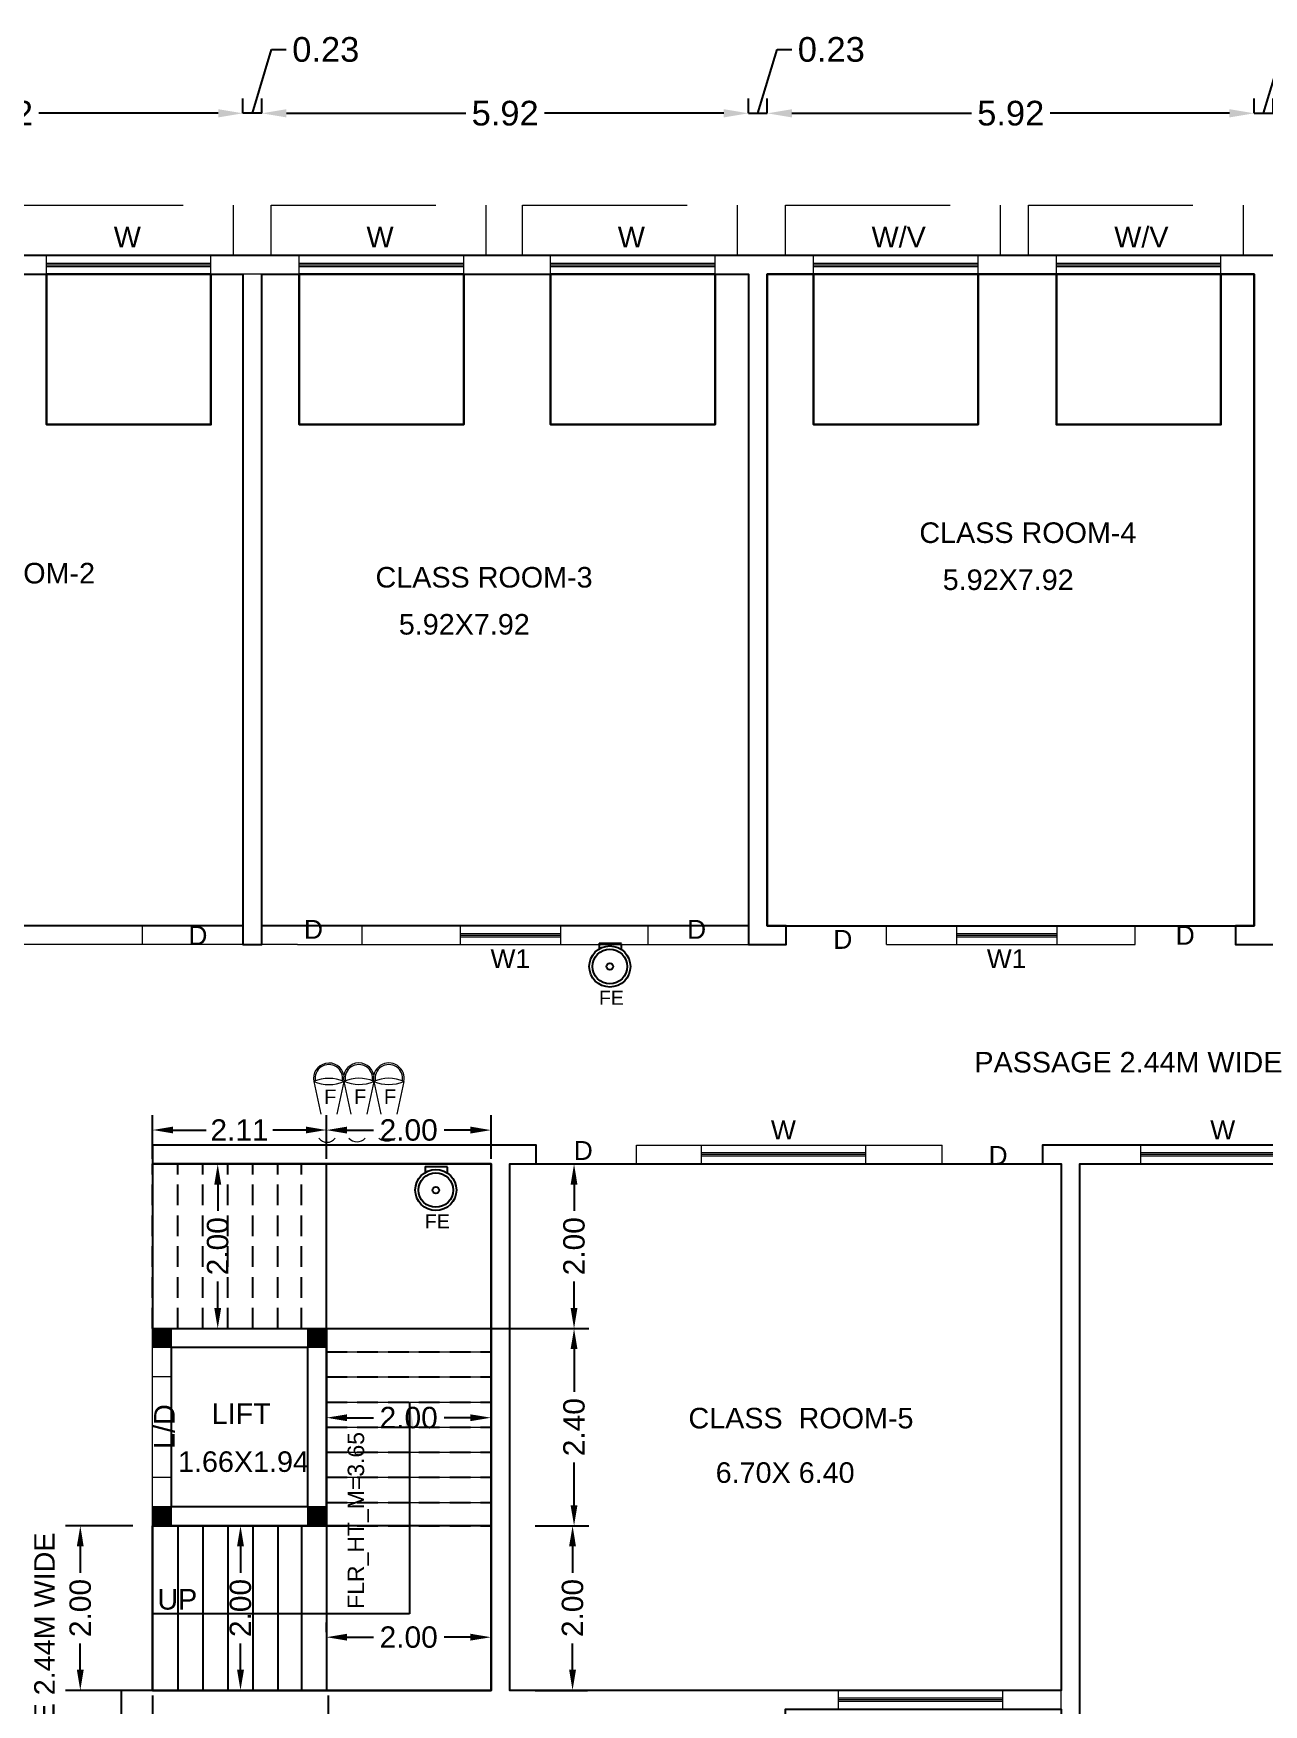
# Model space of a CAD drawing. Header units: metres. Extents: x -278 to 15491, y -352 to 277.
# Drawn here: x 15330.07 to 15345.03, y -315.54 to -295.23 of the extents above; entities that cross this region are included whole.
import ezdxf

# ---------------------------------------------------------------- set-up
doc = ezdxf.new("R2010")
doc.units = ezdxf.units.M
doc.header["$MEASUREMENT"] = 0
doc.linetypes.add('CABLIN', pattern=[0.35, 0.25, -0.1])
doc.linetypes.add('DASHED2', pattern=[0.375, 0.25, -0.125])
for name, color, linetype in [('0 @ 1', 7, 'Continuous'), ('BLK_1_FLR_0_LIFT', 30, 'Continuous'), ('BLK_1_FLR_2_CARPET_AREA', 25, 'Continuous'), ('BLK_1_FLR_2_REGULAR_ROOM_1', 117, 'Continuous'), ('BLK_1_FLR_2_STAIR_1', 1, 'Continuous'), ('BLK_1_FLR_2_STAIR_1_FLIGHT_3', 7, 'Continuous'), ('BLK_1_FLR_2_STAIR_1_LANDING_2', 7, 'Continuous')]:
    doc.layers.add(name, color=color, linetype=linetype)
doc.layers.add('BLK_1_FLR_2_BLT_UP_AREA', color=26, linetype='Continuous', plot=False)
for name, color, linetype, lineweight in [('BLK_1_FLR_2_ROOM_2_LIGHT_VENTILATION_1', 232, 'Continuous', 30), ('BLK_1_FLR_2_STAIR_1_FLIGHT_1', 7, 'Continuous', 0), ('BLK_1_FLR_2_STAIR_1_FLIGHT_2', 7, 'Continuous', 0), ('BLK_1_FLR_2_STAIR_1_LANDING_1', 7, 'Continuous', 0)]:
    doc.layers.add(name, color=color, linetype=linetype, lineweight=lineweight)
doc.styles.add('M Arial', font='arial.ttf', dxfattribs={"height": 9})
doc.styles.get("Standard").update_dxf_attribs({"font": 'arial.ttf'})
doc.dimstyles.new('Annotative', dxfattribs={"dimscale": 0, "dimtxt": 0.3, "dimasz": 0.3, "dimexe": 0.18, "dimexo": 0.0625, "dimgap": 0.09, "dimtad": 0, "dimzin": 0, "dimdsep": 46, "dimtxsty": 'Standard', "dimcen": 0.09, "dimadec": 0, "dimazin": 0, "dimtfac": 1, "dimtofl": 0, "dimtmove": 0, "dimatfit": 3, "dimfxl": 0, "dimtolj": 1, "dimtzin": 0, "dimarcsym": 0})
doc.dimstyles.get("Standard").update_dxf_attribs({"dimtxt": 0.26, "dimasz": 0.25, "dimexe": 0.18, "dimexo": 0.0625, "dimgap": 0.09, "dimtad": 0, "dimzin": 0, "dimdsep": 46, "dimtxsty": 'Standard', "dimcen": 0.09, "dimadec": 0, "dimazin": 0, "dimtfac": 1, "dimtofl": 0, "dimtmove": 0, "dimatfit": 3, "dimfxl": 0, "dimtolj": 1, "dimtzin": 0, "dimarcsym": 0})
doc.dimstyles.new('Standard$0', dxfattribs={"dimtxt": 0.5, "dimasz": 0.5, "dimexe": 0, "dimexo": 1, "dimgap": 0, "dimtad": 0, "dimdec": 4, "dimzin": 0, "dimdsep": 46, "dimlunit": 4, "dimtxsty": 'Standard', "dimcen": 0.09, "dimadec": 0, "dimazin": 0, "dimtfac": 1, "dimtdec": 4, "dimtofl": 0, "dimtmove": 0, "dimatfit": 3, "dimfxl": 0, "dimtolj": 1, "dimtzin": 0, "dimarcsym": 0})

# ---------------------------------------------------------------- blocks, each defined once
blk = doc.blocks.new('*D159')
at = {"color": 0, "lineweight": -2, "ltscale": 10}
for p, q in [((15338.993, -296.197), (15338.993, -296.017)), ((15344.913, -296.197), (15344.913, -296.017)), ((15339.293, -296.197), (15341.475, -296.197)), ((15344.613, -296.197), (15342.431, -296.197))]:
    blk.add_line(p, q, dxfattribs=at)
at = {"color": 0, "lineweight": 0, "ltscale": 10}
for points in [[(15339.293, -296.147), (15339.293, -296.247), (15338.993, -296.197)], [(15344.613, -296.147), (15344.613, -296.247), (15344.913, -296.197)]]:
    blk.add_solid(points, dxfattribs=at)
at = {"layer": 'Defpoints', "color": 0, "lineweight": 0, "ltscale": 10}
for p in [(15338.993, -296.197), (15344.913, -296.197), (15344.913, -296.197)]:
    blk.add_point(p, dxfattribs=at)
at = {"color": 0, "lineweight": 0, "ltscale": 10, "insert": (15341.953, -296.197), "char_height": 0.3, "attachment_point": 5}
blk.add_mtext('\\A1;5.92', dxfattribs=at)
blk = doc.blocks.new('*D160')
at = {"color": 0, "lineweight": -2, "ltscale": 10}
for p, q in [((15345.027, -296.197), (15345.26, -295.422)), ((15345.26, -295.422), (15345.44, -295.422)), ((15344.913, -296.197), (15344.913, -296.017)), ((15345.142, -296.197), (15345.142, -296.017)), ((15344.613, -296.197), (15344.313, -296.197)), ((15344.913, -296.197), (15345.142, -296.197)), ((15345.442, -296.197), (15345.742, -296.197))]:
    blk.add_line(p, q, dxfattribs=at)
at = {"color": 0, "lineweight": 0, "ltscale": 10}
for points in [[(15344.613, -296.147), (15344.613, -296.247), (15344.913, -296.197)], [(15345.442, -296.147), (15345.442, -296.247), (15345.142, -296.197)]]:
    blk.add_solid(points, dxfattribs=at)
at = {"layer": 'Defpoints', "color": 0, "lineweight": 0, "ltscale": 10}
for p in [(15344.913, -296.197), (15345.142, -296.197), (15345.142, -296.197)]:
    blk.add_point(p, dxfattribs=at)
at = {"color": 0, "lineweight": 0, "ltscale": 10, "insert": (15345.92, -295.422), "char_height": 0.3, "attachment_point": 5}
blk.add_mtext('\\A1;0.23', dxfattribs=at)
blk = doc.blocks.new('*D161')
at = {"color": 0, "lineweight": -2, "ltscale": 10}
for p, q in [((15332.731, -296.197), (15332.964, -295.422)), ((15332.964, -295.422), (15333.144, -295.422)), ((15332.616, -296.197), (15332.616, -296.017)), ((15332.846, -296.197), (15332.846, -296.017)), ((15332.316, -296.197), (15332.016, -296.197)), ((15332.846, -296.197), (15332.616, -296.197)), ((15333.146, -296.197), (15333.446, -296.197))]:
    blk.add_line(p, q, dxfattribs=at)
at = {"color": 0, "lineweight": 0, "ltscale": 10}
for points in [[(15332.316, -296.147), (15332.316, -296.247), (15332.616, -296.197)], [(15333.146, -296.147), (15333.146, -296.247), (15332.846, -296.197)]]:
    blk.add_solid(points, dxfattribs=at)
at = {"layer": 'Defpoints', "color": 0, "lineweight": 0, "ltscale": 10}
for p in [(15332.616, -296.197), (15332.616, -296.197), (15332.846, -296.197)]:
    blk.add_point(p, dxfattribs=at)
at = {"color": 0, "lineweight": 0, "ltscale": 10, "insert": (15333.624, -295.422), "char_height": 0.3, "attachment_point": 5}
blk.add_mtext('\\A1;0.23', dxfattribs=at)
blk = doc.blocks.new('*D162')
at = {"color": 0, "lineweight": -2, "ltscale": 10}
for p, q in [((15326.696, -296.197), (15326.696, -296.017)), ((15332.616, -296.197), (15332.616, -296.017)), ((15326.996, -296.197), (15329.178, -296.197)), ((15332.316, -296.197), (15330.135, -296.197))]:
    blk.add_line(p, q, dxfattribs=at)
at = {"color": 0, "lineweight": 0, "ltscale": 10}
for points in [[(15326.996, -296.147), (15326.996, -296.247), (15326.696, -296.197)], [(15332.316, -296.147), (15332.316, -296.247), (15332.616, -296.197)]]:
    blk.add_solid(points, dxfattribs=at)
at = {"layer": 'Defpoints', "color": 0, "lineweight": 0, "ltscale": 10}
for p in [(15326.696, -296.197), (15326.696, -296.197), (15332.616, -296.197)]:
    blk.add_point(p, dxfattribs=at)
at = {"color": 0, "lineweight": 0, "ltscale": 10, "insert": (15329.656, -296.197), "char_height": 0.3, "attachment_point": 5}
blk.add_mtext('\\A1;5.92', dxfattribs=at)
blk = doc.blocks.new('*D166')
at = {"color": 0, "lineweight": -2, "ltscale": 10}
for p, q in [((15332.846, -296.197), (15332.846, -296.017)), ((15338.764, -296.197), (15338.764, -296.017)), ((15333.146, -296.197), (15335.327, -296.197)), ((15338.464, -296.197), (15336.283, -296.197))]:
    blk.add_line(p, q, dxfattribs=at)
at = {"color": 0, "lineweight": 0, "ltscale": 10}
for points in [[(15333.146, -296.147), (15333.146, -296.247), (15332.846, -296.197)], [(15338.464, -296.147), (15338.464, -296.247), (15338.764, -296.197)]]:
    blk.add_solid(points, dxfattribs=at)
at = {"layer": 'Defpoints', "color": 0, "lineweight": 0, "ltscale": 10}
for p in [(15332.846, -296.197), (15338.764, -296.197), (15338.764, -296.197)]:
    blk.add_point(p, dxfattribs=at)
at = {"color": 0, "lineweight": 0, "ltscale": 10, "insert": (15335.805, -296.197), "char_height": 0.3, "attachment_point": 5}
blk.add_mtext('\\A1;5.92', dxfattribs=at)
blk = doc.blocks.new('*D167')
at = {"color": 0, "lineweight": -2, "ltscale": 10}
for p, q in [((15338.879, -296.197), (15339.111, -295.422)), ((15339.111, -295.422), (15339.291, -295.422)), ((15338.764, -296.197), (15338.764, -296.017)), ((15338.993, -296.197), (15338.993, -296.017)), ((15338.464, -296.197), (15338.164, -296.197)), ((15338.764, -296.197), (15338.993, -296.197)), ((15339.293, -296.197), (15339.593, -296.197))]:
    blk.add_line(p, q, dxfattribs=at)
at = {"color": 0, "lineweight": 0, "ltscale": 10}
for points in [[(15338.464, -296.147), (15338.464, -296.247), (15338.764, -296.197)], [(15339.293, -296.147), (15339.293, -296.247), (15338.993, -296.197)]]:
    blk.add_solid(points, dxfattribs=at)
at = {"layer": 'Defpoints', "color": 0, "lineweight": 0, "ltscale": 10}
for p in [(15338.764, -296.197), (15338.993, -296.197), (15338.993, -296.197)]:
    blk.add_point(p, dxfattribs=at)
at = {"color": 0, "lineweight": 0, "ltscale": 10, "insert": (15339.771, -295.422), "char_height": 0.3, "attachment_point": 5}
blk.add_mtext('\\A1;0.23', dxfattribs=at)
blk = doc.blocks.new('GRT')
for p, q in [((5950.794, 119.102), (5950.794, 118.996)), ((5951.195, 118.984), (5951.195, 119.09))]:
    blk.add_line(p, q)
at = {"linetype": 'ByBlock', "ltscale": 0.5}
blk.add_line((5950.794, 119.102), (5951.195, 119.102), dxfattribs=at)
for radius in [0.367, 0.308, 0.0591]:
    blk.add_circle((5950.985, 118.683), radius)
blk = doc.blocks.new('GRYTI')
at = {"lineweight": 0, "xscale": 0.6810746850801825, "yscale": 0.6810746850801825, "zscale": 0.6810746850801825}
blk.add_blockref('GRT', (11224.832, -379.269), dxfattribs=at)
at = {"lineweight": 0}
blk.add_text('FE', height=0.1703, dxfattribs=at).set_placement((15277.764, -298.902))
blk = doc.blocks.new('GDFG')
at = {"lineweight": 0}
for p, q in [((5950.518, 117.918), (5950.628, 117.402)), ((5950.993, 117.919), (5950.884, 117.402)), ((5950.993, 117.92), (5951.103, 117.403)), ((5951.468, 117.921), (5951.358, 117.403)), ((5951.468, 117.919), (5951.577, 117.403)), ((5951.943, 117.92), (5951.833, 117.403))]:
    blk.add_line(p, q, dxfattribs=at)
for centre, radius, start, end in [((5950.756, 117.968), 0.243, 12.1056, 192.1056), ((5950.756, 117.968), 0.218, 349.6094, 190.4871), ((5951.231, 117.97), 0.243, 12.1056, 192.1056), ((5951.231, 117.969), 0.218, 349.6094, 190.4871), ((5951.705, 117.969), 0.243, 347.6799, 192.1056), ((5951.706, 117.968), 0.218, 349.6094, 190.4871), ((5950.757, 117.374), 0.594, 66.533, 113.6815), ((5950.757, 118.464), 0.594, 246.3185, 293.467), ((5951.232, 117.376), 0.594, 66.533, 113.6815), ((5951.232, 118.466), 0.594, 246.3185, 293.467), ((5950.756, 117.968), 0.243, 347.6799, 348.8895), ((5951.706, 117.375), 0.594, 66.533, 113.6815), ((5951.231, 117.97), 0.243, 347.6799, 348.3201), ((5951.706, 118.465), 0.594, 246.3185, 293.467)]:
    blk.add_arc(centre, radius, start, end, dxfattribs=at)
at = {"lineweight": 0, "char_height": 0.22858, "attachment_point": 1, "style": 'M Arial'}
for insert in [(5950.408, 117.791), (5950.883, 117.793), (5951.357, 117.792)]:
    blk.add_mtext_dynamic_manual_height_columns('{\\W3.054932; }F', width=0.69628, gutter_width=1.143, heights=[0], dxfattribs=dict(at, insert=insert))
blk = doc.blocks.new('*D334')
at = {"layer": 'BLK_1_FLR_2_STAIR_1_FLIGHT_1', "color": 1, "lineweight": -2, "ltscale": 10}
for p, q in [((15331.518, -315.434), (15331.518, -316.022)), ((15333.652, -315.434), (15333.652, -316.022)), ((15331.768, -315.842), (15332.155, -315.842)), ((15333.402, -315.842), (15333.015, -315.842))]:
    blk.add_line(p, q, dxfattribs=at)
at = {"layer": 'BLK_1_FLR_2_STAIR_1_FLIGHT_1', "color": 1, "lineweight": 0, "ltscale": 10}
for points in [[(15331.768, -315.801), (15331.768, -315.884), (15331.518, -315.842)], [(15333.402, -315.801), (15333.402, -315.884), (15333.652, -315.842)]]:
    blk.add_solid(points, dxfattribs=at)
at = {"layer": 'Defpoints', "color": 0, "lineweight": 0, "ltscale": 10}
for p in [(15331.518, -315.372), (15333.652, -315.372), (15333.652, -315.842)]:
    blk.add_point(p, dxfattribs=at)
at = {"layer": 'BLK_1_FLR_2_STAIR_1_FLIGHT_1', "color": 1, "lineweight": -2, "ltscale": 10, "insert": (15332.585, -315.842), "char_height": 0.26, "attachment_point": 5}
blk.add_mtext('\\A1;2.13', dxfattribs=at)
blk = doc.blocks.new('*D335')
at = {"layer": 'BLK_1_FLR_2_STAIR_1_LANDING_2', "color": 2, "lineweight": -2, "ltscale": 10}
for p, q in [((15333.632, -308.909), (15333.632, -308.38)), ((15335.633, -308.909), (15335.633, -308.38)), ((15333.882, -308.56), (15334.203, -308.56)), ((15335.383, -308.56), (15335.062, -308.56))]:
    blk.add_line(p, q, dxfattribs=at)
at = {"layer": 'BLK_1_FLR_2_STAIR_1_LANDING_2', "color": 2, "lineweight": 0, "ltscale": 10}
for points in [[(15333.882, -308.518), (15333.882, -308.602), (15333.632, -308.56)], [(15335.383, -308.518), (15335.383, -308.602), (15335.633, -308.56)]]:
    blk.add_solid(points, dxfattribs=at)
at = {"layer": 'Defpoints', "color": 0, "lineweight": 0, "ltscale": 10}
for p in [(15333.632, -308.56), (15333.632, -308.972), (15335.633, -308.972)]:
    blk.add_point(p, dxfattribs=at)
at = {"layer": 'BLK_1_FLR_2_STAIR_1_LANDING_2', "color": 2, "lineweight": -2, "ltscale": 10, "insert": (15334.632, -308.56), "char_height": 0.26, "attachment_point": 5}
blk.add_mtext('\\A1;2.00', dxfattribs=at)
blk = doc.blocks.new('*D336')
at = {"layer": 'BLK_1_FLR_2_STAIR_1_FLIGHT_3', "color": 1, "lineweight": -2, "ltscale": 10}
for p, q in [((15331.518, -308.909), (15331.518, -308.379)), ((15333.632, -308.909), (15333.632, -308.379)), ((15331.768, -308.559), (15332.17, -308.559)), ((15333.382, -308.559), (15332.98, -308.559))]:
    blk.add_line(p, q, dxfattribs=at)
at = {"layer": 'BLK_1_FLR_2_STAIR_1_FLIGHT_3', "color": 1, "lineweight": 0, "ltscale": 10}
for points in [[(15331.768, -308.517), (15331.768, -308.6), (15331.518, -308.559)], [(15333.382, -308.517), (15333.382, -308.6), (15333.632, -308.559)]]:
    blk.add_solid(points, dxfattribs=at)
at = {"layer": 'Defpoints', "color": 0, "lineweight": 0, "ltscale": 10}
for p in [(15331.518, -308.559), (15331.518, -308.972), (15333.632, -308.972)]:
    blk.add_point(p, dxfattribs=at)
at = {"layer": 'BLK_1_FLR_2_STAIR_1_FLIGHT_3', "color": 1, "lineweight": -2, "ltscale": 10, "insert": (15332.575, -308.559), "char_height": 0.26, "attachment_point": 5}
blk.add_mtext('\\A1;2.11', dxfattribs=at)
blk = doc.blocks.new('*D337')
at = {"layer": 'BLK_1_FLR_2_STAIR_1_FLIGHT_2', "color": 2, "lineweight": -2, "ltscale": 10}
for p, q in [((15333.632, -312.119), (15333.632, -311.877)), ((15335.633, -312.119), (15335.633, -311.877)), ((15333.882, -312.057), (15334.203, -312.057)), ((15335.383, -312.057), (15335.062, -312.057))]:
    blk.add_line(p, q, dxfattribs=at)
at = {"layer": 'BLK_1_FLR_2_STAIR_1_FLIGHT_2', "color": 2, "lineweight": 0, "ltscale": 10}
for points in [[(15333.882, -312.016), (15333.882, -312.099), (15333.632, -312.057)], [(15335.383, -312.016), (15335.383, -312.099), (15335.633, -312.057)]]:
    blk.add_solid(points, dxfattribs=at)
at = {"layer": 'Defpoints', "color": 0, "lineweight": 0, "ltscale": 10}
for p in [(15335.633, -312.057), (15333.632, -312.181), (15335.633, -312.181)]:
    blk.add_point(p, dxfattribs=at)
at = {"layer": 'BLK_1_FLR_2_STAIR_1_FLIGHT_2', "color": 2, "lineweight": -2, "ltscale": 10, "insert": (15334.632, -312.057), "char_height": 0.26, "attachment_point": 5}
blk.add_mtext('\\A1;2.00', dxfattribs=at)
blk = doc.blocks.new('*D338')
at = {"layer": 'BLK_1_FLR_2_STAIR_1_LANDING_2', "color": 1, "lineweight": -2, "ltscale": 10}
for p, q in [((15336.17, -308.972), (15336.823, -308.972)), ((15336.643, -309.222), (15336.643, -309.543)), ((15336.643, -310.723), (15336.643, -310.402)), ((15334.65, -310.973), (15336.823, -310.973))]:
    blk.add_line(p, q, dxfattribs=at)
at = {"layer": 'BLK_1_FLR_2_STAIR_1_LANDING_2', "color": 1, "lineweight": 0, "ltscale": 10}
for points in [[(15336.601, -309.222), (15336.684, -309.222), (15336.643, -308.972)], [(15336.601, -310.723), (15336.684, -310.723), (15336.643, -310.973)]]:
    blk.add_solid(points, dxfattribs=at)
at = {"layer": 'Defpoints', "color": 0, "lineweight": 0, "ltscale": 10}
for p in [(15336.108, -308.972), (15334.588, -310.973), (15336.643, -310.973)]:
    blk.add_point(p, dxfattribs=at)
at = {"layer": 'BLK_1_FLR_2_STAIR_1_LANDING_2', "color": 1, "lineweight": -2, "ltscale": 10, "insert": (15336.643, -309.972), "char_height": 0.26, "attachment_point": 5, "rotation": 90}
blk.add_mtext('\\A1;2.00', dxfattribs=at)
blk = doc.blocks.new('*D339')
at = {"layer": 'BLK_1_FLR_2_STAIR_1_LANDING_1', "color": 1, "lineweight": -2, "ltscale": 10}
for p, q in [((15336.17, -313.371), (15336.805, -313.371)), ((15336.625, -313.621), (15336.625, -313.942)), ((15336.625, -315.122), (15336.625, -314.801)), ((15336.17, -315.372), (15336.805, -315.372))]:
    blk.add_line(p, q, dxfattribs=at)
at = {"layer": 'BLK_1_FLR_2_STAIR_1_LANDING_1', "color": 1, "lineweight": 0, "ltscale": 10}
for points in [[(15336.583, -313.621), (15336.666, -313.621), (15336.625, -313.371)], [(15336.583, -315.122), (15336.666, -315.122), (15336.625, -315.372)]]:
    blk.add_solid(points, dxfattribs=at)
at = {"layer": 'Defpoints', "color": 0, "lineweight": 0, "ltscale": 10}
for p in [(15336.108, -313.371), (15336.108, -315.372), (15336.625, -315.372)]:
    blk.add_point(p, dxfattribs=at)
at = {"layer": 'BLK_1_FLR_2_STAIR_1_LANDING_1', "color": 1, "lineweight": -2, "ltscale": 10, "insert": (15336.625, -314.371), "char_height": 0.26, "attachment_point": 5, "rotation": 90}
blk.add_mtext('\\A1;2.00', dxfattribs=at)
blk = doc.blocks.new('*D340')
at = {"layer": 'BLK_1_FLR_2_STAIR_1_FLIGHT_2', "color": 1, "lineweight": -2, "ltscale": 10}
for p, q in [((15336.17, -310.973), (15336.823, -310.973)), ((15336.643, -311.223), (15336.643, -311.742)), ((15336.643, -313.121), (15336.643, -312.601)), ((15336.265, -313.371), (15336.823, -313.371))]:
    blk.add_line(p, q, dxfattribs=at)
at = {"layer": 'BLK_1_FLR_2_STAIR_1_FLIGHT_2', "color": 1, "lineweight": 0, "ltscale": 10}
for points in [[(15336.601, -311.223), (15336.684, -311.223), (15336.643, -310.973)], [(15336.601, -313.121), (15336.684, -313.121), (15336.643, -313.371)]]:
    blk.add_solid(points, dxfattribs=at)
at = {"layer": 'Defpoints', "color": 0, "lineweight": 0, "ltscale": 10}
for p in [(15336.108, -310.973), (15336.643, -310.973), (15336.203, -313.371)]:
    blk.add_point(p, dxfattribs=at)
at = {"layer": 'BLK_1_FLR_2_STAIR_1_FLIGHT_2', "color": 1, "lineweight": -2, "ltscale": 10, "insert": (15336.643, -312.172), "char_height": 0.26, "attachment_point": 5, "rotation": 90}
blk.add_mtext('\\A1;2.40', dxfattribs=at)
blk = doc.blocks.new('*D341')
at = {"layer": 'BLK_1_FLR_2_STAIR_1_FLIGHT_3', "color": 2, "lineweight": -2, "ltscale": 10}
for p, q in [((15332.373, -308.972), (15332.49, -308.972)), ((15332.31, -309.222), (15332.31, -309.543)), ((15332.31, -310.723), (15332.31, -310.402)), ((15332.373, -310.973), (15332.49, -310.973))]:
    blk.add_line(p, q, dxfattribs=at)
at = {"layer": 'BLK_1_FLR_2_STAIR_1_FLIGHT_3', "color": 2, "lineweight": 0, "ltscale": 10}
for points in [[(15332.268, -309.222), (15332.352, -309.222), (15332.31, -308.972)], [(15332.268, -310.723), (15332.352, -310.723), (15332.31, -310.973)]]:
    blk.add_solid(points, dxfattribs=at)
at = {"layer": 'Defpoints', "color": 0, "lineweight": 0, "ltscale": 10}
for p in [(15332.31, -308.972), (15332.31, -308.972), (15332.31, -310.973)]:
    blk.add_point(p, dxfattribs=at)
at = {"layer": 'BLK_1_FLR_2_STAIR_1_FLIGHT_3', "color": 2, "lineweight": -2, "ltscale": 10, "insert": (15332.31, -309.972), "char_height": 0.26, "attachment_point": 5, "rotation": 90}
blk.add_mtext('\\A1;2.00', dxfattribs=at)
blk = doc.blocks.new('*D342')
at = {"layer": 'BLK_1_FLR_2_STAIR_1_LANDING_1', "color": 2, "lineweight": -2, "ltscale": 10}
for p, q in [((15333.632, -314.663), (15333.632, -314.546)), ((15333.882, -314.726), (15334.203, -314.726)), ((15335.383, -314.726), (15335.062, -314.726)), ((15335.633, -314.663), (15335.633, -314.546))]:
    blk.add_line(p, q, dxfattribs=at)
at = {"layer": 'BLK_1_FLR_2_STAIR_1_LANDING_1', "color": 2, "lineweight": 0, "ltscale": 10}
for points in [[(15333.882, -314.684), (15333.882, -314.767), (15333.632, -314.726)], [(15335.383, -314.684), (15335.383, -314.767), (15335.633, -314.726)]]:
    blk.add_solid(points, dxfattribs=at)
at = {"layer": 'Defpoints', "color": 0, "lineweight": 0, "ltscale": 10}
for p in [(15333.632, -314.726), (15335.633, -314.726), (15335.633, -314.726)]:
    blk.add_point(p, dxfattribs=at)
at = {"layer": 'BLK_1_FLR_2_STAIR_1_LANDING_1', "color": 2, "lineweight": -2, "ltscale": 10, "insert": (15334.632, -314.726), "char_height": 0.26, "attachment_point": 5}
blk.add_mtext('\\A1;2.00', dxfattribs=at)
blk = doc.blocks.new('*D343')
at = {"layer": 'BLK_1_FLR_2_STAIR_1_FLIGHT_1', "color": 2, "lineweight": -2, "ltscale": 10}
for p, q in [((15332.495, -313.371), (15332.767, -313.371)), ((15332.587, -313.621), (15332.587, -313.942)), ((15332.587, -315.122), (15332.587, -314.801)), ((15332.495, -315.372), (15332.767, -315.372))]:
    blk.add_line(p, q, dxfattribs=at)
at = {"layer": 'BLK_1_FLR_2_STAIR_1_FLIGHT_1', "color": 2, "lineweight": 0, "ltscale": 10}
for points in [[(15332.545, -313.621), (15332.629, -313.621), (15332.587, -313.371)], [(15332.545, -315.122), (15332.629, -315.122), (15332.587, -315.372)]]:
    blk.add_solid(points, dxfattribs=at)
at = {"layer": 'Defpoints', "color": 0, "lineweight": 0, "ltscale": 10}
for p in [(15332.433, -313.371), (15332.587, -313.371), (15332.433, -315.372)]:
    blk.add_point(p, dxfattribs=at)
at = {"layer": 'BLK_1_FLR_2_STAIR_1_FLIGHT_1', "color": 2, "lineweight": -2, "ltscale": 10, "insert": (15332.587, -314.371), "char_height": 0.26, "attachment_point": 5, "rotation": 90}
blk.add_mtext('\\A1;2.00', dxfattribs=at)
blk = doc.blocks.new('*D344')
at = {"layer": 'BLK_1_FLR_2_STAIR_1', "color": 1, "lineweight": -2, "ltscale": 10}
for p, q in [((15331.277, -313.371), (15330.459, -313.371)), ((15330.639, -313.621), (15330.639, -313.942)), ((15330.639, -315.122), (15330.639, -314.801)), ((15331.277, -315.372), (15330.459, -315.372))]:
    blk.add_line(p, q, dxfattribs=at)
at = {"layer": 'BLK_1_FLR_2_STAIR_1', "color": 1, "lineweight": 0, "ltscale": 10}
for points in [[(15330.597, -313.621), (15330.68, -313.621), (15330.639, -313.371)], [(15330.597, -315.122), (15330.68, -315.122), (15330.639, -315.372)]]:
    blk.add_solid(points, dxfattribs=at)
at = {"layer": 'Defpoints', "color": 0, "lineweight": 0, "ltscale": 10}
for p in [(15330.639, -313.371), (15331.339, -313.371), (15331.339, -315.372)]:
    blk.add_point(p, dxfattribs=at)
at = {"layer": 'BLK_1_FLR_2_STAIR_1', "color": 1, "lineweight": -2, "ltscale": 10, "insert": (15330.639, -314.371), "char_height": 0.26, "attachment_point": 5, "rotation": 90}
blk.add_mtext('\\A1;2.00', dxfattribs=at)

msp = doc.modelspace()

# ---------------------------------------------------------------- hatches: boundary and pattern name
at = {"lineweight": 0, "ltscale": 10}
h = msp.add_hatch(color=1, dxfattribs=at)
h.dxf.hatch_style = 1
h.paths.add_polyline_path([(15331.747, -310.973), (15331.518, -310.973), (15331.518, -311.201), (15331.747, -311.201)])
h = msp.add_hatch(color=1, dxfattribs=at)
h.dxf.hatch_style = 1
h.paths.add_polyline_path([(15333.632, -310.973), (15333.403, -310.973), (15333.403, -311.201), (15333.632, -311.201)])
h = msp.add_hatch(color=1, dxfattribs=at)
h.dxf.hatch_style = 1
h.paths.add_polyline_path([(15331.747, -313.142), (15331.518, -313.142), (15331.518, -313.371), (15331.747, -313.371)])
h = msp.add_hatch(color=1, dxfattribs=at)
h.dxf.hatch_style = 1
h.paths.add_polyline_path([(15333.632, -313.142), (15333.403, -313.142), (15333.403, -313.371), (15333.632, -313.371)])

# ---------------------------------------------------------------- linework, layer by layer
at = {"linetype": 'CABLIN', "lineweight": 0, "ltscale": 8}
for p, q in [((15329.888, -297.314), (15332.498, -297.314)), ((15332.498, -297.314), (15332.498, -297.924)), ((15332.961, -297.924), (15332.961, -297.314)), ((15332.961, -297.314), (15335.57, -297.314)), ((15335.57, -297.314), (15335.57, -297.924)), ((15336.017, -297.924), (15336.017, -297.314)), ((15336.017, -297.314), (15338.627, -297.314)), ((15338.627, -297.314), (15338.627, -297.924)), ((15339.216, -297.924), (15339.216, -297.314)), ((15339.216, -297.314), (15341.826, -297.314)), ((15341.826, -297.314), (15341.826, -297.924)), ((15342.168, -297.924), (15342.168, -297.314)), ((15342.168, -297.314), (15344.778, -297.314)), ((15344.778, -297.314), (15344.778, -297.924)), ((15333.632, -310.973), (15335.633, -310.973)), ((15333.632, -311.257), (15335.633, -311.257)), ((15333.632, -311.562), (15335.633, -311.562)), ((15333.632, -311.867), (15335.633, -311.867)), ((15333.632, -312.172), (15335.633, -312.172)), ((15333.632, -312.477), (15335.633, -312.477)), ((15333.632, -312.781), (15335.633, -312.781)), ((15333.632, -313.086), (15335.633, -313.086)), ((15333.632, -313.371), (15335.633, -313.371))]:
    msp.add_line(p, q, dxfattribs=at)
at = {"lineweight": 0}
for p, q in [((15361.02, -297.924), (15320.318, -297.924)), ((15338.764, -298.152), (15320.546, -298.152)), ((15332.616, -306.305), (15332.616, -298.152)), ((15338.764, -306.305), (15338.764, -298.152)), ((15338.993, -306.076), (15338.993, -298.152)), ((15338.993, -298.152), (15344.913, -298.152)), ((15344.913, -306.076), (15344.913, -298.152)), ((15331.396, -306.305), (15331.396, -306.076)), ((15334.066, -306.305), (15334.066, -306.076)), ((15334.066, -306.076), (15337.544, -306.076)), ((15337.544, -306.305), (15337.544, -306.076)), ((15338.993, -306.076), (15339.221, -306.076)), ((15339.221, -306.305), (15339.221, -306.076)), ((15340.441, -306.076), (15343.465, -306.076)), ((15340.441, -306.305), (15340.441, -306.076)), ((15343.465, -306.305), (15343.465, -306.076)), ((15344.685, -306.076), (15344.913, -306.076)), ((15344.685, -306.305), (15344.685, -306.076)), ((15333.278, -306.305), (15339.221, -306.305)), ((15340.441, -306.305), (15343.465, -306.305)), ((15344.685, -306.305), (15360.792, -306.305)), ((15331.518, -308.743), (15336.182, -308.743)), ((15331.518, -308.972), (15331.518, -308.743)), ((15337.402, -308.743), (15341.118, -308.743)), ((15341.118, -308.972), (15341.118, -308.743)), ((15342.338, -308.743), (15351.291, -308.743)), ((15342.338, -308.972), (15342.338, -308.743)), ((15331.518, -308.972), (15335.633, -308.972)), ((15335.633, -308.972), (15335.633, -315.372)), ((15335.861, -308.972), (15336.182, -308.972)), ((15335.861, -308.972), (15335.861, -315.372)), ((15337.402, -308.972), (15341.118, -308.972)), ((15342.338, -308.972), (15342.566, -308.972)), ((15342.566, -327.715), (15342.566, -308.972)), ((15342.795, -316.896), (15342.795, -308.972)), ((15351.062, -308.972), (15342.795, -308.972)), ((15331.518, -310.973), (15333.632, -310.973)), ((15333.632, -310.973), (15333.632, -315.372)), ((15331.747, -311.201), (15333.403, -311.201)), ((15331.747, -311.201), (15331.747, -311.562)), ((15333.403, -311.201), (15333.403, -313.142)), ((15331.747, -312.782), (15331.747, -313.142)), ((15331.747, -313.142), (15333.403, -313.142)), ((15331.823, -313.371), (15331.823, -315.372)), ((15332.128, -313.371), (15332.128, -315.372)), ((15332.433, -313.371), (15332.433, -315.372)), ((15332.737, -313.371), (15332.737, -315.372)), ((15333.042, -313.371), (15333.042, -315.372)), ((15333.327, -313.371), (15333.327, -315.372)), ((15331.137, -315.829), (15331.137, -315.372)), ((15331.137, -315.372), (15335.633, -315.372)), ((15335.861, -315.372), (15342.566, -315.372))]:
    msp.add_line(p, q, dxfattribs=at)
at = {"lineweight": 0, "ltscale": 10}
for p, q in [((15330.228, -298.152), (15330.228, -297.924)), ((15330.228, -298.018), (15332.228, -298.018)), ((15330.228, -298.038), (15332.228, -298.038)), ((15330.228, -298.058), (15332.228, -298.058)), ((15332.228, -298.152), (15332.228, -297.924)), ((15333.301, -298.152), (15333.301, -297.924)), ((15333.301, -298.018), (15335.301, -298.018)), ((15333.301, -298.038), (15335.301, -298.038)), ((15333.301, -298.058), (15335.301, -298.058)), ((15335.301, -298.152), (15335.301, -297.924)), ((15336.357, -298.152), (15336.357, -297.924)), ((15336.357, -298.018), (15338.357, -298.018)), ((15336.357, -298.038), (15338.357, -298.038)), ((15336.357, -298.058), (15338.357, -298.058)), ((15338.357, -298.152), (15338.357, -297.924)), ((15339.556, -298.152), (15339.556, -297.924)), ((15339.556, -298.018), (15341.556, -298.018)), ((15339.556, -298.038), (15341.556, -298.038)), ((15339.556, -298.058), (15341.556, -298.058)), ((15341.556, -298.152), (15341.556, -297.924)), ((15342.508, -298.152), (15342.508, -297.924)), ((15342.508, -298.018), (15344.508, -298.018)), ((15342.508, -298.038), (15344.508, -298.038)), ((15342.508, -298.058), (15344.508, -298.058)), ((15344.508, -298.152), (15344.508, -297.924)), ((15338.764, -302.635), (15338.764, -302.745)), ((15331.396, -306.076), (15327.916, -306.076)), ((15335.258, -306.076), (15335.258, -306.305)), ((15335.258, -306.171), (15336.478, -306.171)), ((15335.258, -306.191), (15336.478, -306.191)), ((15335.258, -306.211), (15336.478, -306.211)), ((15336.478, -306.076), (15336.478, -306.305)), ((15341.293, -306.076), (15341.293, -306.305)), ((15341.293, -306.171), (15342.513, -306.171)), ((15341.293, -306.191), (15342.513, -306.191)), ((15341.293, -306.211), (15342.513, -306.211)), ((15342.513, -306.076), (15342.513, -306.305)), ((15333.278, -306.305), (15320.548, -306.305)), ((15336.182, -308.972), (15336.182, -308.743)), ((15337.402, -308.972), (15337.402, -308.743)), ((15338.187, -308.743), (15338.187, -308.972)), ((15340.187, -308.837), (15338.187, -308.837)), ((15340.187, -308.743), (15340.187, -308.972)), ((15343.53, -308.743), (15343.53, -308.972)), ((15345.53, -308.837), (15343.53, -308.837)), ((15340.187, -308.857), (15338.187, -308.857)), ((15340.187, -308.877), (15338.187, -308.877)), ((15345.53, -308.857), (15343.53, -308.857)), ((15345.53, -308.877), (15343.53, -308.877)), ((15331.747, -311.562), (15331.518, -311.562)), ((15331.747, -312.782), (15331.518, -312.782)), ((15339.854, -315.372), (15339.854, -315.6)), ((15341.854, -315.466), (15339.854, -315.466)), ((15341.854, -315.486), (15339.854, -315.486)), ((15341.854, -315.506), (15339.854, -315.506)), ((15341.854, -315.372), (15341.854, -315.6))]:
    msp.add_line(p, q, dxfattribs=at)
at = {"linetype": 'DASHED2', "lineweight": 0}
for p, q in [((15331.518, -310.973), (15331.518, -308.972)), ((15331.823, -310.973), (15331.823, -308.972)), ((15332.128, -310.973), (15332.128, -308.972)), ((15332.433, -310.973), (15332.433, -308.972)), ((15332.737, -310.973), (15332.737, -308.972)), ((15333.042, -310.973), (15333.042, -308.972)), ((15333.327, -310.973), (15333.327, -308.972)), ((15333.632, -310.973), (15333.632, -308.972))]:
    msp.add_line(p, q, dxfattribs=at)
at = {"lineweight": 0, "ltscale": 10}
for points in [[(15331.518, -311.201), (15331.747, -311.201), (15331.747, -310.973), (15331.518, -310.973)], [(15333.403, -311.201), (15333.632, -311.201), (15333.632, -310.973), (15333.403, -310.973)], [(15331.518, -313.371), (15331.747, -313.371), (15331.747, -313.142), (15331.518, -313.142)], [(15333.403, -313.371), (15333.632, -313.371), (15333.632, -313.142), (15333.403, -313.142)]]:
    msp.add_lwpolyline(points, close=True, dxfattribs=at)
at = {"lineweight": 0}
for points in [[(15331.518, -315.372), (15331.518, -310.973)], [(15331.518, -313.371), (15333.632, -313.371)]]:
    msp.add_lwpolyline(points, dxfattribs=at)
msp.add_lwpolyline([(15333.632, -310.973), (15335.633, -310.973), (15335.633, -313.371), (15333.632, -313.371)], close=True, dxfattribs=at)
at = {"color": 1, "lineweight": 0, "ltscale": 10}
for centre, radius, start, end in [((15333.639, -308.585), 0.123, 217.2061, 322.7939), ((15334.004, -308.567), 0.134, 222.9256, 317.0744), ((15334.368, -308.523), 0.168, 234.2866, 305.7134)]:
    msp.add_arc(centre, radius, start, end, dxfattribs=at)
at = {"layer": 'BLK_1_FLR_0_LIFT', "color": 30, "lineweight": -2, "ltscale": 10}
msp.add_lwpolyline([(15333.403, -313.142), (15331.747, -313.142), (15331.747, -311.201), (15333.403, -311.201)], close=True, dxfattribs=at)
at = {"layer": 'BLK_1_FLR_2_BLT_UP_AREA', "color": 26}
msp.add_lwpolyline([(15339.214, -327.944), (15339.214, -315.6), (15342.566, -315.6), (15342.566, -327.944), (15361.02, -327.944), (15361.02, -297.924), (15320.318, -297.924), (15320.318, -327.944)], close=True, dxfattribs=at)
at = {"layer": 'BLK_1_FLR_2_CARPET_AREA', "color": 15}
for points in [[(15326.696, -298.152), (15332.616, -298.152), (15332.616, -306.305), (15332.846, -306.305), (15332.846, -298.152), (15338.764, -298.152), (15338.764, -306.305), (15339.221, -306.305), (15339.221, -306.076), (15338.993, -306.076), (15338.993, -298.152), (15344.913, -298.152), (15344.913, -306.076), (15344.685, -306.076), (15344.685, -306.305), (15345.37, -306.305)], [(15342.795, -316.896), (15342.795, -308.972), (15351.062, -308.972), (15351.062, -309.2), (15351.291, -309.2), (15351.291, -308.743), (15342.338, -308.743), (15342.338, -308.972), (15342.566, -308.972), (15342.566, -315.372), (15335.861, -315.372), (15335.861, -308.972), (15336.182, -308.972), (15336.182, -308.743), (15331.518, -308.743), (15331.518, -308.972), (15335.633, -308.972), (15335.633, -315.372), (15331.137, -315.372), (15331.137, -315.829)]]:
    msp.add_lwpolyline(points, dxfattribs=at)
at = {"layer": 'BLK_1_FLR_2_REGULAR_ROOM_1', "color": 3}
msp.add_line((15332.846, -306.305), (15332.846, -298.152), dxfattribs=at)
for points in [[(15326.696, -298.152), (15332.616, -298.152), (15332.616, -306.076), (15326.696, -306.076)], [(15332.846, -298.152), (15338.764, -298.152), (15338.764, -306.076), (15332.846, -306.076)], [(15338.993, -306.076), (15344.913, -306.076), (15344.913, -298.152), (15338.993, -298.152)], [(15335.861, -308.972), (15342.566, -308.972), (15342.566, -315.372), (15335.861, -315.372)], [(15342.795, -308.972), (15351.062, -308.972), (15351.062, -316.896), (15342.795, -316.896)]]:
    msp.add_lwpolyline(points, close=True, dxfattribs=at)
at = {"layer": 'BLK_1_FLR_2_ROOM_2_LIGHT_VENTILATION_1', "color": 1}
for points in [[(15332.228, -298.152), (15330.228, -298.152), (15330.228, -299.982), (15332.228, -299.982)], [(15335.301, -298.152), (15333.301, -298.152), (15333.301, -299.982), (15335.301, -299.982)], [(15338.357, -298.152), (15336.357, -298.152), (15336.357, -299.982), (15338.357, -299.982)], [(15341.556, -298.152), (15339.556, -298.152), (15339.556, -299.982), (15341.556, -299.982)], [(15344.508, -298.152), (15342.508, -298.152), (15342.508, -299.982), (15344.508, -299.982)]]:
    msp.add_lwpolyline(points, close=True, dxfattribs=at)
at = {"layer": 'BLK_1_FLR_2_STAIR_1', "color": 1, "lineweight": -2, "ltscale": 10}
msp.add_lwpolyline([(15331.518, -315.372), (15335.633, -315.372), (15335.633, -308.972), (15331.518, -308.972), (15331.518, -310.973), (15333.632, -310.973), (15333.632, -313.371), (15331.518, -313.371), (15331.518, -315.372)], dxfattribs=at)
at = {"layer": 'BLK_1_FLR_2_STAIR_1_FLIGHT_1', "color": 7, "lineweight": -2, "ltscale": 10}
for p, q in [((15331.518, -313.371), (15331.518, -315.372)), ((15331.823, -313.371), (15331.823, -315.372)), ((15332.128, -313.371), (15332.128, -315.372)), ((15332.433, -313.371), (15332.433, -315.372)), ((15332.737, -313.371), (15332.737, -315.372)), ((15333.042, -313.371), (15333.042, -315.372)), ((15333.327, -313.371), (15333.327, -315.372)), ((15333.632, -313.371), (15333.632, -315.372))]:
    msp.add_line(p, q, dxfattribs=at)
msp.add_lwpolyline([(15331.518, -313.371), (15333.632, -313.371), (15333.632, -315.372), (15331.518, -315.372)], close=True, dxfattribs=at)
at = {"layer": 'BLK_1_FLR_2_STAIR_1_FLIGHT_2', "color": 7, "linetype": 'DASHED2', "lineweight": -2}
for p, q in [((15333.632, -310.973), (15335.633, -310.973)), ((15333.632, -311.257), (15335.633, -311.257)), ((15333.632, -311.562), (15335.633, -311.562)), ((15333.632, -311.867), (15335.633, -311.867)), ((15333.632, -312.172), (15335.633, -312.172)), ((15333.632, -312.477), (15335.633, -312.477)), ((15333.632, -312.781), (15335.633, -312.781)), ((15333.632, -313.086), (15335.633, -313.086)), ((15333.632, -313.371), (15335.633, -313.371))]:
    msp.add_line(p, q, dxfattribs=at)
at = {"layer": 'BLK_1_FLR_2_STAIR_1_FLIGHT_2', "color": 7, "lineweight": -2}
msp.add_lwpolyline([(15333.632, -310.973), (15335.633, -310.973), (15335.633, -313.371), (15333.632, -313.371)], close=True, dxfattribs=at)
at = {"layer": 'BLK_1_FLR_2_STAIR_1_FLIGHT_3', "color": 7, "linetype": 'DASHED2', "lineweight": -2}
for p, q in [((15331.518, -310.973), (15331.518, -308.972)), ((15331.823, -310.973), (15331.823, -308.972)), ((15332.128, -310.973), (15332.128, -308.972)), ((15332.433, -310.973), (15332.433, -308.972)), ((15332.737, -310.973), (15332.737, -308.972)), ((15333.042, -310.973), (15333.042, -308.972)), ((15333.327, -310.973), (15333.327, -308.972)), ((15333.632, -310.973), (15333.632, -308.972))]:
    msp.add_line(p, q, dxfattribs=at)
at = {"layer": 'BLK_1_FLR_2_STAIR_1_FLIGHT_3', "color": 7, "lineweight": -2, "ltscale": 10}
msp.add_lwpolyline([(15331.518, -310.973), (15333.632, -310.973), (15333.632, -308.972), (15331.518, -308.972)], close=True, dxfattribs=at)
at = {"layer": 'BLK_1_FLR_2_STAIR_1_LANDING_1', "color": 0, "lineweight": 0, "ltscale": 10}
msp.add_lwpolyline([(15333.632, -315.372), (15335.633, -315.372), (15335.633, -313.371), (15333.632, -313.371)], close=True, dxfattribs=at)
at = {"layer": 'BLK_1_FLR_2_STAIR_1_LANDING_2', "color": 0, "lineweight": 0, "ltscale": 10}
msp.add_lwpolyline([(15333.632, -308.972), (15335.633, -308.972), (15335.633, -310.973), (15333.632, -310.973)], close=True, dxfattribs=at)

# ---------------------------------------------------------------- block references
at = {"lineweight": 0}
for p in [(59.181, -8.134), (57.065, -10.852)]:
    msp.add_blockref('GRYTI', p, dxfattribs=at)
at = {"lineweight": 0, "xscale": 0.7676134473131045, "yscale": 0.7676134473131045, "zscale": 0.7676134473131045}
msp.add_blockref('GDFG', (10765.781, -398.485), dxfattribs=at)

# ---------------------------------------------------------------- texts
at = {"lineweight": 0}
for s, height, p in [('W', 0.25, (15331.046, -297.826)), ('W', 0.25, (15334.119, -297.826)), ('W', 0.25, (15337.175, -297.826)), ('W/V', 0.25, (15340.261, -297.826)), ('W/V', 0.25, (15343.212, -297.826)), ('CLASS ROOM-4', 0.25, (15340.842, -301.421)), ('CLASS ROOM-2', 0.25, (15328.179, -301.913)), ('CLASS ROOM-3', 0.25, (15334.229, -301.963)), ('5.92X7.92', 0.25, (15341.126, -301.993)), ('5.92X7.92', 0.25, (15334.512, -302.535)), ('D', 0.23, (15333.358, -306.234)), ('D', 0.23, (15338.017, -306.234)), ('D', 0.23, (15331.953, -306.308)), ('D', 0.23, (15339.795, -306.356)), ('D', 0.23, (15343.958, -306.306)), ('W1', 0.23, (15335.627, -306.591)), ('W1', 0.23, (15341.662, -306.591)), ('PASSAGE 2.44M WIDE', 0.25, (15341.511, -307.859)), ('W', 0.23, (15339.037, -308.673)), ('W', 0.23, (15344.379, -308.673)), ('D', 0.23, (15336.639, -308.923)), ('D', 0.23, (15341.683, -308.983)), ('LIFT', 0.25, (15332.237, -312.134)), ('CLASS  ROOM-5', 0.25, (15338.034, -312.187)), ('1.66X1.94', 0.25, (15331.827, -312.716)), ('6.70X 6.40', 0.25, (15338.365, -312.849)), ('UP', 0.25, (15331.576, -314.39))]:
    msp.add_text(s, height=height, dxfattribs=at).set_placement(p)
for s, p in [('L/D', (15331.786, -312.436)), ('PASSAGE 2.44M WIDE', (15330.328, -317.198))]:
    msp.add_text(s, height=0.25, rotation=90, dxfattribs=at).set_placement(p)
at = {"layer": 'BLK_1_FLR_2_STAIR_1', "color": 1, "lineweight": -2, "ltscale": 10, "insert": (15333.89, -313.306), "char_height": 0.2, "width": 2.35844, "attachment_point": 2, "rotation": 90}
msp.add_mtext('FLR_HT_M=3.65', dxfattribs=at)

# ---------------------------------------------------------------- dimensions: what is measured, and where the dimension line sits
at = {"layer": '0 @ 1', "lineweight": 0, "ltscale": 10}
for base, p1, p2, picture, middle in [((15332.616, -296.197), (15332.846, -296.197), (15332.616, -296.197), '*D161', (15333.234, -295.422)), ((15326.696, -296.197), (15332.616, -296.197), (15326.696, -296.197), '*D162', (15329.656, -296.197))]:
    dim = msp.add_linear_dim(base=base, p1=p1, p2=p2, dimstyle='Annotative', override={"dimscale": 1, "dimtix": 0, "dimtofl": 0, "dimtmove": 1, "dimatfit": 3, "dimfxl": 7.5, "dimfxlon": 1, "dimarcsym": 1}, dxfattribs=at)
    dim.commit()
    dim.dimension.update_dxf_attribs({"geometry": picture, "text_midpoint": middle})
for base, p1, p2, picture, middle in [((15338.993, -296.197), (15338.764, -296.197), (15338.993, -296.197), '*D167', (15339.381, -295.422)), ((15345.142, -296.197), (15344.913, -296.197), (15345.142, -296.197), '*D160', (15345.53, -295.422))]:
    dim = msp.add_linear_dim(base=base, p1=p1, p2=p2, angle=180, dimstyle='Annotative', override={"dimscale": 1, "dimtix": 0, "dimtofl": 0, "dimtmove": 1, "dimatfit": 3, "dimfxl": 7.5, "dimfxlon": 1, "dimarcsym": 1}, dxfattribs=at)
    dim.commit()
    dim.dimension.update_dxf_attribs({"geometry": picture, "text_midpoint": middle})
for p1, p2, picture, middle in [((15332.846, -296.197), (15338.764, -296.197), '*D166', (15335.805, -296.197)), ((15338.993, -296.197), (15344.913, -296.197), '*D159', (15341.953, -296.197))]:
    dim = msp.add_aligned_dim(p1=p1, p2=p2, distance=0, dimstyle='Annotative', override={"dimscale": 1, "dimtix": 0, "dimtofl": 0, "dimtmove": 0, "dimatfit": 3, "dimfxl": 7.5, "dimfxlon": 1, "dimarcsym": 1}, dxfattribs=at)
    dim.commit()
    dim.dimension.update_dxf_attribs({"geometry": picture, "text_midpoint": middle})
at = {"layer": 'BLK_1_FLR_2_STAIR_1', "color": 1, "lineweight": -2, "ltscale": 10}
dim = msp.add_linear_dim(base=(15330.639, -313.371), p1=(15331.339, -315.372), p2=(15331.339, -313.371), angle=90, dimstyle='Standard', override={"dimclrd": 1, "dimclre": 1, "dimclrt": 1}, dxfattribs=at)
dim.commit()
dim.dimension.update_dxf_attribs({"geometry": '*D344', "text_midpoint": (15330.639, -314.371)})
at = {"layer": 'BLK_1_FLR_2_STAIR_1_FLIGHT_1', "color": 2, "lineweight": -2, "ltscale": 10}
dim = msp.add_aligned_dim(p1=(15332.433, -315.372), p2=(15332.433, -313.371), distance=-0.154, dimstyle='Standard$0', override={"dimtxt": 0.26, "dimasz": 0.25, "dimexe": 0.18, "dimexo": 0.0625, "dimgap": 0.09, "dimdec": 2, "dimlunit": 2, "dimclrd": 2, "dimclre": 2, "dimclrt": 2, "dimtdec": 2, "dimfxlon": 0}, dxfattribs=at)
dim.commit()
dim.dimension.update_dxf_attribs({"geometry": '*D343', "text_midpoint": (15332.587, -314.371)})
at = {"layer": 'BLK_1_FLR_2_STAIR_1_FLIGHT_1', "color": 1, "lineweight": -2, "ltscale": 10}
dim = msp.add_linear_dim(base=(15333.652, -315.842), p1=(15331.518, -315.372), p2=(15333.652, -315.372), dimstyle='Standard', override={"dimclrd": 1, "dimclre": 1, "dimclrt": 1}, dxfattribs=at)
dim.commit()
dim.dimension.update_dxf_attribs({"geometry": '*D334', "text_midpoint": (15332.585, -315.842)})
at = {"layer": 'BLK_1_FLR_2_STAIR_1_FLIGHT_2', "color": 1, "lineweight": -2, "ltscale": 10}
dim = msp.add_linear_dim(base=(15336.643, -310.973), p1=(15336.203, -313.371), p2=(15336.108, -310.973), angle=90, dimstyle='Standard', override={"dimclrd": 1, "dimclre": 1, "dimclrt": 1}, dxfattribs=at)
dim.commit()
dim.dimension.update_dxf_attribs({"geometry": '*D340', "text_midpoint": (15336.643, -312.172)})
at = {"layer": 'BLK_1_FLR_2_STAIR_1_FLIGHT_2', "color": 2, "lineweight": -2, "ltscale": 10}
dim = msp.add_aligned_dim(p1=(15333.632, -312.181), p2=(15335.633, -312.181), distance=0.124, dimstyle='Standard', override={"dimclrd": 2, "dimclre": 2, "dimclrt": 2}, dxfattribs=at)
dim.commit()
dim.dimension.update_dxf_attribs({"geometry": '*D337', "text_midpoint": (15334.632, -312.057)})
at = {"layer": 'BLK_1_FLR_2_STAIR_1_FLIGHT_3', "color": 1, "lineweight": -2, "ltscale": 10}
dim = msp.add_linear_dim(base=(15331.518, -308.559), p1=(15333.632, -308.972), p2=(15331.518, -308.972), angle=180, dimstyle='Standard', override={"dimclrd": 1, "dimclre": 1, "dimclrt": 1}, dxfattribs=at)
dim.commit()
dim.dimension.update_dxf_attribs({"geometry": '*D336', "text_midpoint": (15332.575, -308.559)})
at = {"layer": 'BLK_1_FLR_2_STAIR_1_FLIGHT_3', "color": 2, "lineweight": -2, "ltscale": 10}
dim = msp.add_aligned_dim(p1=(15332.31, -310.973), p2=(15332.31, -308.972), distance=0, dimstyle='Standard', override={"dimclrd": 2, "dimclre": 2, "dimclrt": 2}, dxfattribs=at)
dim.commit()
dim.dimension.update_dxf_attribs({"geometry": '*D341', "text_midpoint": (15332.31, -309.972)})
at = {"layer": 'BLK_1_FLR_2_STAIR_1_LANDING_1', "color": 1, "lineweight": -2, "ltscale": 10}
dim = msp.add_linear_dim(base=(15336.625, -315.372), p1=(15336.108, -313.371), p2=(15336.108, -315.372), angle=90, dimstyle='Standard', override={"dimclrd": 1, "dimclre": 1, "dimclrt": 1}, dxfattribs=at)
dim.commit()
dim.dimension.update_dxf_attribs({"geometry": '*D339', "text_midpoint": (15336.625, -314.371)})
at = {"layer": 'BLK_1_FLR_2_STAIR_1_LANDING_1', "color": 2, "lineweight": -2, "ltscale": 10}
dim = msp.add_aligned_dim(p1=(15333.632, -314.726), p2=(15335.633, -314.726), distance=0, dimstyle='Standard$0', override={"dimtxt": 0.26, "dimasz": 0.25, "dimexe": 0.18, "dimexo": 0.0625, "dimgap": 0.09, "dimdec": 2, "dimlunit": 2, "dimclrd": 2, "dimclre": 2, "dimclrt": 2, "dimtdec": 2, "dimfxlon": 0}, dxfattribs=at)
dim.commit()
dim.dimension.update_dxf_attribs({"geometry": '*D342', "text_midpoint": (15334.632, -314.726)})
at = {"layer": 'BLK_1_FLR_2_STAIR_1_LANDING_2', "color": 2, "lineweight": -2, "ltscale": 10}
dim = msp.add_linear_dim(base=(15333.632, -308.56), p1=(15335.633, -308.972), p2=(15333.632, -308.972), angle=180, dimstyle='Standard', override={"dimclrd": 2, "dimclre": 2, "dimclrt": 2}, dxfattribs=at)
dim.commit()
dim.dimension.update_dxf_attribs({"geometry": '*D335', "text_midpoint": (15334.632, -308.56)})
at = {"layer": 'BLK_1_FLR_2_STAIR_1_LANDING_2', "color": 1, "lineweight": -2, "ltscale": 10}
dim = msp.add_linear_dim(base=(15336.643, -310.973), p1=(15336.108, -308.972), p2=(15334.588, -310.973), angle=90, dimstyle='Standard', override={"dimclrd": 1, "dimclre": 1, "dimclrt": 1}, dxfattribs=at)
dim.commit()
dim.dimension.update_dxf_attribs({"geometry": '*D338', "text_midpoint": (15336.643, -309.972)})

# ---------------------------------------------------------------- leaders
at = {"layer": '0 @ 1', "lineweight": 0, "ltscale": 10}
msp.add_leader([(15334.642, -311.867), (15334.642, -314.443), (15331.518, -314.443)], dimstyle='Annotative', override={"dimscale": 1, "dimgap": 0.09, "dimtad": 0, "dimfxl": 7.5, "dimfxlon": 1, "dimarcsym": 1}, dxfattribs=at)

doc.saveas('drawing.dxf')
